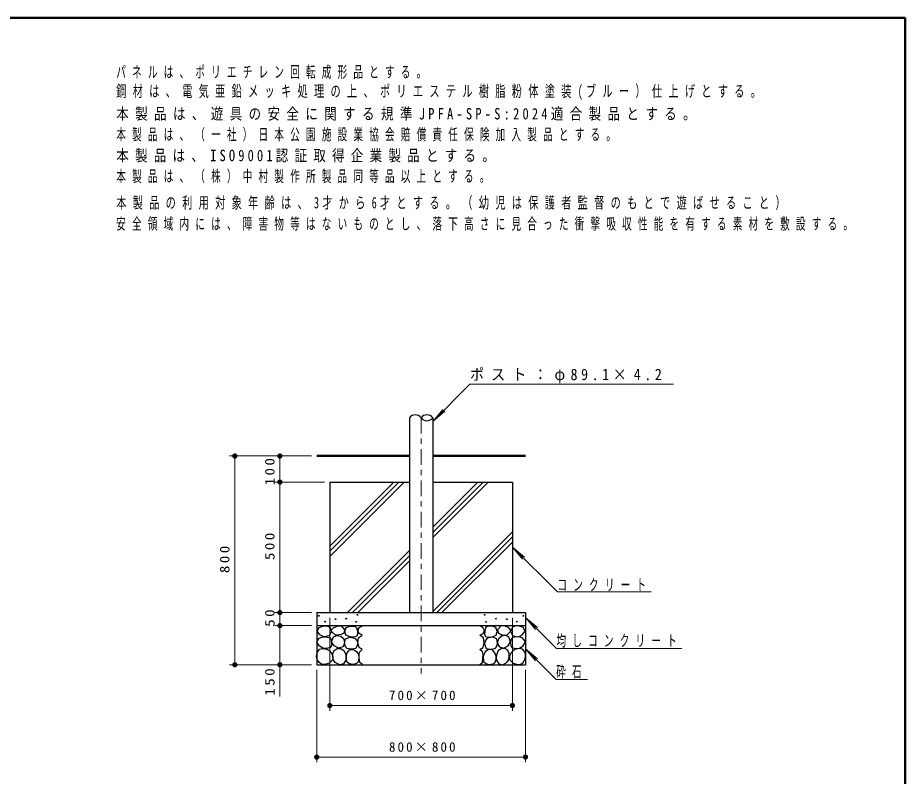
# Model space of a CAD drawing. Units: millimetres on the paper, with parts at other scales. Extents: x -385 to 0, y -5 to 267.
# Drawn here: x -170.1 to 0, y 121.7 to 267 of the extents above; entities that cross this region are included whole.
import ezdxf

# ---------------------------------------------------------------- set-up
doc = ezdxf.new("R2010")
doc.units = ezdxf.units.MM
doc.linetypes.add('USER2', pattern=[6, 3, -1, 1, -1])
doc.layers.add('LY_1', color=7, linetype='Continuous', lineweight=13)
doc.styles.add('ＭＳ ゴシック', font='')
doc.styles.get('ＭＳ ゴシック').set_extended_font_data('MS Gothic')

# ---------------------------------------------------------------- blocks, each defined once
blk = doc.blocks.new('filled_dot')
at = {"color": 0, "linetype": 'Continuous', "lineweight": -2, "const_width": 1.25}
blk.add_lwpolyline([(-0.625, 0, 1), (0.625, 0, 1)], format="xyb", close=True, dxfattribs=at)

msp = doc.modelspace()

# ---------------------------------------------------------------- linework, layer by layer
at = {"layer": 'LY_1', "lineweight": 50}
for p, q in [((0, 267), (-385, 267)), ((0, 0), (0, 267)), ((-112.783, 183.03), (-95.01, 183.03)), ((-90.555, 183.03), (-72.783, 183.03))]:
    msp.add_line(p, q, dxfattribs=at)
at = {"layer": 'LY_1'}
for p, q in [((-83.414, 196.813), (-90.555, 189.671)), ((-83.414, 196.813), (-44.414, 196.813)), ((-90.555, 189.671), (-88.627, 191.969)), ((-90.555, 189.671), (-88.257, 191.6)), ((-113.783, 183.03), (-129.483, 183.03)), ((-128.483, 143.03), (-128.483, 183.03)), ((-119.844, 178.03), (-119.844, 183.03)), ((-111.283, 178.03), (-120.844, 178.03)), ((-119.844, 153.03), (-119.844, 178.03)), ((-110.283, 163.792), (-96.045, 178.03)), ((-110.283, 164.782), (-97.035, 178.03)), ((-110.283, 165.772), (-98.025, 178.03)), ((-90.555, 167.397), (-79.923, 178.03)), ((-90.555, 168.387), (-80.913, 178.03)), ((-90.555, 169.377), (-81.903, 178.03)), ((-90.555, 153.255), (-75.283, 168.528)), ((-89.791, 153.03), (-75.283, 167.538)), ((-88.801, 153.03), (-75.283, 166.548)), ((-75.283, 165.59), (-73.354, 163.292)), ((-75.283, 165.59), (-72.985, 163.662)), ((-66.667, 156.974), (-75.283, 165.59)), ((-106.903, 153.03), (-95.01, 164.922)), ((-105.913, 153.03), (-95.01, 163.932)), ((-104.923, 153.03), (-95.01, 162.942)), ((-66.667, 156.974), (-48.667, 156.974)), ((-113.783, 153.03), (-120.844, 153.03)), ((-119.844, 150.53), (-119.844, 153.03)), ((-110.283, 152.03), (-110.283, 134.226)), ((-75.283, 152.03), (-75.283, 134.226)), ((-72.783, 152.112), (-70.854, 149.814)), ((-72.783, 152.112), (-70.485, 150.184)), ((-66.838, 146.167), (-72.783, 152.112)), ((-113.783, 150.53), (-120.844, 150.53)), ((-119.844, 136.96), (-119.844, 150.53)), ((-72.783, 146.11), (-70.854, 143.812)), ((-72.783, 146.11), (-70.485, 144.182)), ((-66.891, 140.218), (-72.783, 146.11)), ((-66.838, 146.167), (-42.838, 146.167)), ((-113.783, 143.03), (-129.483, 143.03)), ((-112.783, 142.03), (-112.783, 124.338)), ((-72.783, 142.03), (-72.783, 124.338)), ((-66.891, 140.218), (-60.891, 140.218)), ((-75.283, 135.226), (-110.283, 135.226)), ((-72.783, 125.338), (-112.783, 125.338))]:
    msp.add_line(p, q, dxfattribs=at)
at = {"layer": 'LY_1', "lineweight": 25}
for p, q in [((-95.01, 190.355), (-95.01, 153.03)), ((-90.555, 190.355), (-90.555, 153.03)), ((-110.283, 178.03), (-95.01, 178.03)), ((-110.283, 178.03), (-110.283, 153.03)), ((-90.555, 178.03), (-75.283, 178.03)), ((-75.283, 178.03), (-75.283, 153.03)), ((-112.783, 153.03), (-72.783, 153.03)), ((-112.783, 153.03), (-112.783, 143.03)), ((-72.783, 153.03), (-72.783, 143.03)), ((-112.783, 150.53), (-72.783, 150.53)), ((-112.783, 143.03), (-72.783, 143.03))]:
    msp.add_line(p, q, dxfattribs=at)
at = {"layer": 'LY_1', "linetype": 'USER2'}
msp.add_line((-92.783, 190.355), (-92.783, 141.337), dxfattribs=at)
at = {"layer": 'LY_1', "lineweight": 25}
for points in [[(-111.223, 148.395), (-111.705, 148.523), (-112.165, 148.771), (-112.73, 149.494), (-112.338, 150.169), (-111.631, 150.452), (-110.916, 150.482), (-110.296, 150.232), (-109.951, 149.415), (-110.327, 148.646)], [(-108.728, 148.689), (-109.208, 148.676), (-109.805, 149.299), (-109.987, 149.662), (-109.585, 150.129), (-108.754, 150.506), (-108.066, 150.415), (-107.43, 149.753), (-107.599, 149.065), (-108.118, 148.819)], [(-106.405, 148.411), (-107.18, 148.708), (-107.379, 149.423), (-107.12, 150.138), (-106.405, 150.436), (-105.492, 150.456), (-105.15, 150.077), (-104.975, 149.483), (-104.946, 148.892), (-105.134, 148.45), (-105.721, 148.286)], [(-79.16, 148.411), (-78.386, 148.708), (-78.187, 149.423), (-78.445, 150.138), (-79.16, 150.436), (-80.074, 150.456), (-80.416, 150.077), (-80.59, 149.483), (-80.62, 148.892), (-80.431, 148.45), (-79.844, 148.286)], [(-76.838, 148.689), (-76.357, 148.676), (-75.76, 149.299), (-75.579, 149.662), (-75.981, 150.129), (-76.812, 150.506), (-77.499, 150.415), (-78.135, 149.753), (-77.967, 149.065), (-77.448, 148.819)], [(-74.343, 148.395), (-73.861, 148.523), (-73.401, 148.771), (-72.835, 149.494), (-73.228, 150.169), (-73.935, 150.452), (-74.65, 150.482), (-75.27, 150.232), (-75.615, 149.415), (-75.238, 148.646)], [(-111.631, 146.21), (-112.338, 146.634), (-112.762, 147.434), (-112.291, 148.125), (-111.794, 148.33), (-111.238, 148.392), (-110.312, 148.251), (-110.039, 147.853), (-109.935, 147.293), (-109.96, 146.732), (-110.186, 146.319), (-110.83, 146.147)], [(-108.588, 146.194), (-109.453, 146.626), (-109.928, 147.448), (-109.583, 148.356), (-108.912, 148.646), (-108.177, 148.529), (-107.666, 148.078), (-107.442, 147.426), (-107.517, 146.886), (-107.81, 146.454)], [(-106.107, 146.002), (-106.981, 146.142), (-107.298, 146.544), (-107.438, 147.095), (-107.299, 147.969), (-106.467, 148.348), (-105.472, 148.108), (-105.055, 147.636), (-104.916, 147.015), (-105.273, 146.161)], [(-79.458, 146.002), (-78.584, 146.142), (-78.267, 146.544), (-78.127, 147.095), (-78.266, 147.969), (-79.098, 148.348), (-80.094, 148.108), (-80.511, 147.636), (-80.65, 147.015), (-80.292, 146.161)], [(-76.978, 146.194), (-76.113, 146.626), (-75.637, 147.448), (-75.983, 148.356), (-76.653, 148.646), (-77.388, 148.529), (-77.9, 148.078), (-78.123, 147.426), (-78.049, 146.886), (-77.756, 146.454)], [(-73.935, 146.21), (-73.228, 146.634), (-72.804, 147.434), (-73.275, 148.125), (-73.772, 148.33), (-74.327, 148.392), (-75.254, 148.251), (-75.527, 147.853), (-75.631, 147.293), (-75.606, 146.732), (-75.379, 146.319), (-74.736, 146.147)], [(-111.254, 143.053), (-111.898, 143.116), (-112.323, 143.431), (-112.62, 143.901), (-112.796, 144.464), (-112.793, 145.047), (-112.6, 145.584), (-112.228, 145.99), (-111.588, 146.164), (-110.909, 146.037), (-110.418, 145.74), (-110.029, 145.299), (-109.721, 144.664), (-109.715, 144.027), (-110.406, 143.336)], [(-108.372, 143.033), (-109.237, 143.444), (-109.538, 143.938), (-109.669, 144.546), (-109.67, 145.213), (-109.431, 145.778), (-108.859, 146.13), (-108.177, 146.146), (-107.547, 145.678), (-107.205, 144.914), (-107.15, 144.34), (-107.269, 143.79), (-107.68, 143.228)], [(-105.71, 143.078), (-106.584, 143.178), (-106.951, 143.556), (-107.14, 144.071), (-107.139, 144.695), (-106.942, 145.303), (-106.425, 145.938), (-105.759, 145.962), (-105.134, 145.601), (-104.839, 145.138), (-104.697, 144.588), (-104.757, 143.635), (-105.163, 143.267)], [(-79.855, 143.078), (-78.981, 143.178), (-78.615, 143.556), (-78.425, 144.071), (-78.426, 144.695), (-78.624, 145.303), (-79.14, 145.938), (-79.806, 145.962), (-80.431, 145.601), (-80.727, 145.138), (-80.868, 144.588), (-80.809, 143.635), (-80.403, 143.267)], [(-77.194, 143.033), (-76.329, 143.444), (-76.028, 143.938), (-75.897, 144.546), (-75.896, 145.213), (-76.134, 145.778), (-76.706, 146.13), (-77.388, 146.146), (-78.019, 145.678), (-78.361, 144.914), (-78.415, 144.34), (-78.296, 143.79), (-77.885, 143.228)], [(-74.312, 143.053), (-73.668, 143.116), (-73.242, 143.431), (-72.945, 143.901), (-72.769, 144.464), (-72.773, 145.047), (-72.965, 145.584), (-73.338, 145.99), (-73.978, 146.164), (-74.657, 146.037), (-75.148, 145.74), (-75.537, 145.299), (-75.844, 144.664), (-75.851, 144.027), (-75.16, 143.336)]]:
    msp.add_lwpolyline(points, close=True, dxfattribs=at)
for points in [[(-104.08, 148.785), (-104.582, 148.926), (-104.928, 149.523), (-104.645, 150.151), (-104.017, 150.465)], [(-81.486, 148.785), (-80.983, 148.926), (-80.638, 149.523), (-80.92, 150.151), (-81.549, 150.465)], [(-104.049, 145.974), (-104.677, 146.351), (-104.881, 147.215), (-104.755, 148.173), (-104.064, 148.722)], [(-81.517, 145.974), (-80.889, 146.351), (-80.685, 147.215), (-80.81, 148.173), (-81.501, 148.722)], [(-104.033, 143.084), (-104.551, 143.446), (-104.63, 144.388), (-104.647, 144.983), (-104.535, 145.503), (-104.049, 145.927)], [(-81.533, 143.084), (-81.015, 143.446), (-80.936, 144.388), (-80.919, 144.983), (-81.03, 145.503), (-81.517, 145.927)]]:
    msp.add_lwpolyline(points, dxfattribs=at)
for centre in [(-112.369, 152.405), (-111.161, 151.297), (-109.198, 151.75), (-107.134, 151.851), (-104.97, 152.606), (-80.595, 152.606), (-78.431, 151.851), (-76.368, 151.75), (-74.405, 151.297), (-73.197, 152.405), (-105.222, 151.247), (-80.344, 151.247)]:
    msp.add_circle(centre, 0.075, dxfattribs=at)
for centre, start, end in [((-93.897, 189.534), 36.40878, 143.59122), ((-91.669, 189.534), 36.40878, 143.59122), ((-91.669, 191.177), 216.40878, 323.59122)]:
    msp.add_arc(centre, 1.384, start, end, dxfattribs=at)

# ---------------------------------------------------------------- block references
at = {"layer": 'LY_1', "xscale": 0.4, "yscale": 0.4}
for p, rotation in [((-128.483, 183.03), 270), ((-119.844, 183.03), 270), ((-119.844, 178.03), 90), ((-119.844, 178.03), 270), ((-119.844, 153.03), 90), ((-119.844, 153.03), 270), ((-119.844, 150.53), 90), ((-119.844, 150.53), 270), ((-128.483, 143.03), 90), ((-119.844, 143.03), 90), ((-75.283, 135.226), 180), ((-72.783, 125.338), 180)]:
    msp.add_blockref('filled_dot', p, dxfattribs=dict(at, rotation=rotation))
for p in [(-110.283, 135.226), (-112.783, 125.338)]:
    msp.add_blockref('filled_dot', p, dxfattribs=at)

# ---------------------------------------------------------------- texts
at = {"layer": 'LY_1', "style": 'ＭＳ ゴシック'}
for s, insert, char_height, attachment_point in [('\\T1.64;\\W0.6;パネルは、ポリエチレン回転成形品とする。', (-151.204, 255.265), 2.199, 7), ('\\T1.62;\\W0.65;鋼材は、電気亜鉛メッキ処理の上、ポリエステル樹脂粉体塗装(ブルー）仕上げとする。', (-151.204, 251.265), 2.199, 7), ('\\T1.51;\\W0.8;本製品は、遊具の安全に関する規準JPFA-SP-S:2024適合製品とする。', (-151.204, 247.265), 2.199, 7), ('\\T1.64;\\W0.6;本製品は、（一社）日本公園施設業協会賠償責任保険加入製品とする。', (-151.204, 243.265), 2.199, 7), ('\\T1.5;\\W0.8;本製品は、ISO9001認証取得企業製品とする。', (-151.204, 239.265), 2.199, 7), ('\\T1.64;\\W0.6;本製品は、（株）中村製作所製品同等品以上とする。', (-151.204, 235.265), 2.199, 7), ('\\T1.62;\\W0.65;本製品の利用対象年齢は、3才から6才とする。（幼児は保護者監督のもとで遊ばせること）', (-151.204, 230.189), 2.199, 7), ('\\T1.64;\\W0.6;安全領域内には、障害物等はないものとし、落下高さに見合った衝撃吸収性能を有する素材を敷設する。', (-151.204, 226.189), 2.199, 7), ('\\T1.5;\\W0.9;ポスト：φ89.1×4.2', (-83.414, 196.963), 2.199, 7), ('\\T1.64;\\W0.6;コンクリート', (-66.667, 157.124), 2.199, 7), ('\\T1.64;\\W0.6;均しコンクリート', (-66.838, 146.317), 2.199, 7), ('\\T1.64;\\W0.6;砕石', (-66.891, 140.368), 2.199, 7), ('\\T1.32;700×700', (-92.363, 136.226), 1.833, 8), ('\\T1.32;800×800', (-92.363, 126.338), 1.833, 8)]:
    msp.add_mtext(s, dxfattribs=dict(at, insert=insert, char_height=char_height, attachment_point=attachment_point))
at = {"layer": 'LY_1', "char_height": 1.833, "attachment_point": 8, "rotation": 90, "style": 'ＭＳ ゴシック'}
for s, insert in [('\\T1.33;\\W1.15;100', (-120.844, 180.248)), ('\\T1.33;\\W1.15;500', (-120.844, 165.946)), ('\\T1.33;\\W1.15;800', (-129.483, 163.446)), ('\\T1.34;\\W1.15;50', (-120.844, 152.207)), ('\\T1.33;\\W1.15;150', (-120.844, 139.96))]:
    msp.add_mtext(s, dxfattribs=dict(at, insert=insert))

doc.saveas('drawing.dxf')
